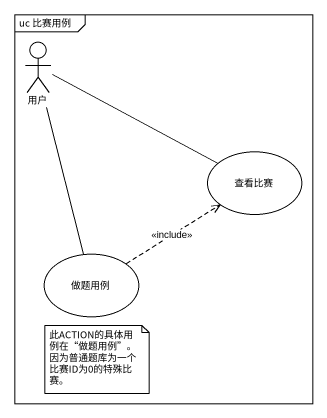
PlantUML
@startuml
mainframe uc 比赛用例
actor 用户
usecase 查看比赛
usecase 做题用例
用户 -right- 查看比赛
用户 -- 做题用例
做题用例 .up.> 查看比赛 : <<include>>
note as N1
  此ACTION的具体用例在“做题用例”。因为普通题库为一个比赛ID为0的特殊比赛。
end note
@enduml
